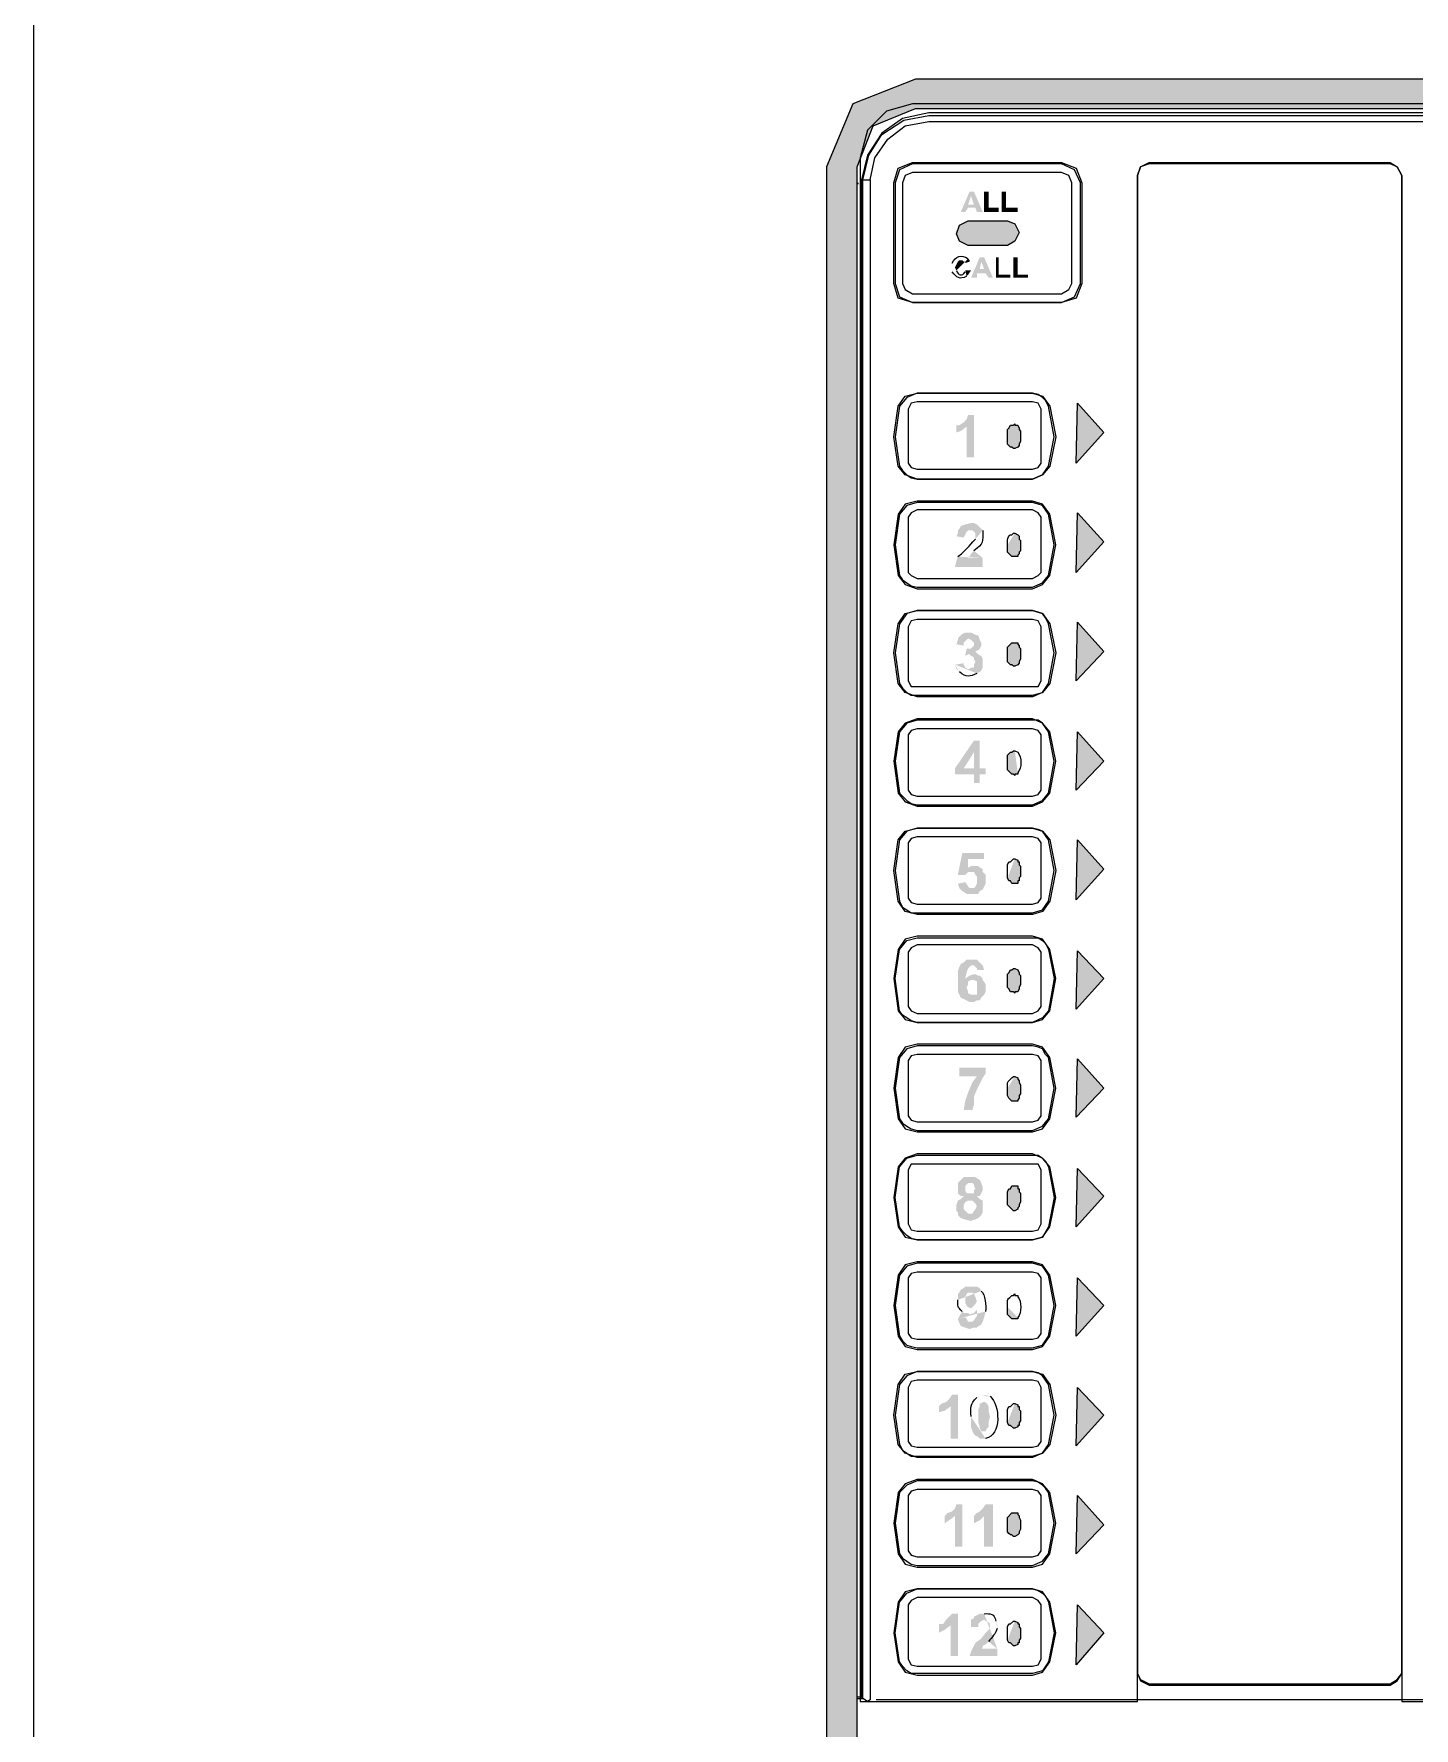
# Model space of a CAD drawing. Extents: x 0 to 760, y -27 to 732.
# Drawn here: x 225 to 254.15, y 43.28 to 79.06 of the extents above; entities that cross this region are included whole.
import ezdxf
from ezdxf.enums import TextEntityAlignment as Align

# ---------------------------------------------------------------- set-up
doc = ezdxf.new("R2010")
doc.units = 0
doc.header["$MEASUREMENT"] = 0

# ---------------------------------------------------------------- blocks, each defined once
blk = doc.blocks.new('RISER LOC')
at = {"linetype": 'Continuous', "lineweight": -2}
h = blk.add_hatch(color=7, dxfattribs=at)
h.paths.add_polyline_path([(-31.724, 75.3), (-31.848, 75.3), (-31.879, 75.392), (-32.033, 75.392), (-32.094, 75.3), (-32.187, 75.3), (-32.002, 75.731), (-31.909, 75.731)], flags=0)
h.paths.add_polyline_path([(-31.909, 75.454), (-31.971, 75.639), (-32.033, 75.454)], flags=0)
for points in [[(-31.694, 75.3), (-31.694, 75.731), (-31.601, 75.731), (-31.601, 75.392), (-31.385, 75.392), (-31.385, 75.3)], [(-31.324, 75.3), (-31.324, 75.731), (-31.231, 75.731), (-31.231, 75.392), (-30.984, 75.392), (-30.984, 75.3)], [(-31.2, 74.59), (-32.033, 74.59), (-32.218, 74.683), (-32.28, 74.837), (-32.218, 75.022), (-32.033, 75.115), (-31.2, 75.115), (-31.046, 75.053), (-30.954, 74.868), (-31.046, 74.683)], [(-31.447, 73.912), (-31.447, 74.344), (-31.385, 74.344), (-31.385, 73.974), (-31.139, 73.974), (-31.139, 73.912)], [(-31.077, 73.912), (-31.077, 74.344), (-30.984, 74.344), (-30.984, 73.974), (-30.769, 73.974), (-30.769, 73.912)], [(-31.909, 70.119), (-32.064, 70.119), (-32.064, 70.767), (-32.187, 70.674), (-32.28, 70.643), (-32.28, 70.797), (-32.218, 70.797), (-32.125, 70.859), (-32.064, 70.921), (-32.033, 71.013), (-31.909, 71.013)], [(-31.046, 70.828), (-31.046, 70.797), (-30.984, 70.797), (-30.954, 70.736), (-30.954, 70.705), (-30.923, 70.674), (-30.923, 70.458), (-30.954, 70.397), (-30.954, 70.366), (-30.984, 70.335), (-31.046, 70.304), (-31.077, 70.304), (-31.108, 70.335), (-31.139, 70.335), (-31.2, 70.397), (-31.2, 70.705), (-31.169, 70.736), (-31.139, 70.797), (-31.077, 70.797)], [(-31.046, 66.203), (-30.984, 66.203), (-30.984, 66.172), (-30.954, 66.141), (-30.954, 66.11), (-30.923, 66.079), (-30.923, 65.864), (-30.954, 65.802), (-30.954, 65.771), (-30.984, 65.74), (-31.046, 65.709), (-31.077, 65.709), (-31.108, 65.74), (-31.139, 65.74), (-31.2, 65.802), (-31.2, 66.11), (-31.108, 66.203)], [(-32.249, 61.115), (-32.094, 61.146), (-32.064, 61.115), (-32.033, 61.053), (-32.002, 61.022), (-31.909, 61.022), (-31.879, 61.053), (-31.848, 61.115), (-31.848, 61.269), (-31.879, 61.3), (-31.909, 61.361), (-32.033, 61.361), (-32.094, 61.3), (-32.249, 61.3), (-32.156, 61.762), (-31.694, 61.762), (-31.694, 61.639), (-32.033, 61.639), (-32.033, 61.454), (-31.971, 61.485), (-31.817, 61.485), (-31.786, 61.454), (-31.724, 61.423), (-31.724, 61.361), (-31.663, 61.3), (-31.663, 61.115), (-31.724, 60.991), (-31.786, 60.961), (-31.817, 60.899), (-32.064, 60.899), (-32.156, 60.961), (-32.218, 61.022)], [(-31.046, 59.326), (-30.984, 59.295), (-30.954, 59.234), (-30.954, 59.203), (-30.923, 59.172), (-30.923, 58.987), (-30.954, 58.925), (-30.954, 58.894), (-30.984, 58.833), (-31.046, 58.833), (-31.046, 58.802), (-31.077, 58.833), (-31.139, 58.833), (-31.169, 58.894), (-31.2, 58.925), (-31.2, 59.203), (-31.169, 59.234), (-31.139, 59.295), (-31.108, 59.295), (-31.077, 59.326)], [(-32.218, 57.044), (-32.218, 57.229), (-31.663, 57.229), (-31.663, 57.106), (-31.724, 57.013), (-31.848, 56.767), (-31.909, 56.613), (-31.909, 56.458), (-31.94, 56.335), (-32.125, 56.335), (-32.094, 56.52), (-32.033, 56.705), (-31.94, 56.921), (-31.848, 57.044)], [(-31.046, 54.732), (-30.984, 54.732), (-30.984, 54.67), (-30.954, 54.67), (-30.954, 54.608), (-30.923, 54.577), (-30.923, 54.392), (-30.954, 54.331), (-30.954, 54.3), (-30.984, 54.269), (-30.984, 54.238), (-31.046, 54.207), (-31.077, 54.207), (-31.2, 54.331), (-31.2, 54.608), (-31.169, 54.67), (-31.139, 54.67), (-31.108, 54.732)], [(-32.249, 49.397), (-32.403, 49.397), (-32.403, 50.075), (-32.526, 49.983), (-32.65, 49.952), (-32.65, 50.075), (-32.588, 50.137), (-32.495, 50.168), (-32.434, 50.229), (-32.372, 50.322), (-32.249, 50.322)], [(-32.156, 47.115), (-32.31, 47.115), (-32.31, 47.762), (-32.434, 47.67), (-32.526, 47.608), (-32.526, 47.762), (-32.465, 47.824), (-32.372, 47.855), (-32.31, 47.917), (-32.28, 48.009), (-32.156, 48.009)], [(-31.509, 47.115), (-31.694, 47.115), (-31.694, 47.762), (-31.786, 47.67), (-31.909, 47.608), (-31.909, 47.762), (-31.848, 47.824), (-31.786, 47.855), (-31.724, 47.917), (-31.663, 48.009), (-31.509, 48.009)], [(-31.046, 47.824), (-30.984, 47.824), (-30.984, 47.793), (-30.954, 47.762), (-30.954, 47.732), (-30.923, 47.67), (-30.923, 47.485), (-30.954, 47.423), (-30.954, 47.392), (-30.984, 47.362), (-31.046, 47.331), (-31.077, 47.331), (-31.108, 47.362), (-31.139, 47.362), (-31.169, 47.392), (-31.2, 47.423), (-31.2, 47.732), (-31.108, 47.824)], [(-32.249, 44.802), (-32.403, 44.802), (-32.403, 45.45), (-32.526, 45.357), (-32.65, 45.295), (-32.65, 45.48), (-32.557, 45.48), (-32.495, 45.573), (-32.372, 45.696), (-32.249, 45.696)]]:
    blk.add_hatch(color=7, dxfattribs=at).paths.add_polyline_path(points)
h = blk.add_hatch(color=7, dxfattribs=at)
h.paths.add_polyline_path([(-32.094, 74.066), (-31.971, 74.066), (-32.033, 73.974), (-32.064, 73.943)], flags=0)
h.paths.add_polyline_path([(-32.372, 74.035), (-32.372, 74.22)], flags=0)
h.paths.add_polyline_path([(-32.033, 74.313), (-32.002, 74.282), (-32.002, 74.251), (-32.094, 74.22), (-32.094, 74.251), (-32.125, 74.251), (-32.156, 74.282), (-32.218, 74.282), (-32.249, 74.251), (-32.28, 74.19), (-32.31, 74.128), (-32.28, 74.066)], flags=0)
h.paths.add_polyline_path([(-32.094, 74.035), (-32.094, 74.066)], flags=0)
h = blk.add_hatch(color=7, dxfattribs=at)
h.paths.add_polyline_path([(-31.509, 73.912), (-31.601, 73.912), (-31.663, 74.005), (-31.848, 74.005), (-31.848, 73.912), (-31.971, 73.912), (-31.786, 74.344), (-31.694, 74.344)], flags=0)
h.paths.add_polyline_path([(-31.694, 74.097), (-31.755, 74.251), (-31.786, 74.097)], flags=0)
h = blk.add_hatch(color=7, dxfattribs=at)
h.paths.add_polyline_path([(-31.724, 67.991), (-31.724, 67.806), (-32.31, 67.806), (-32.28, 67.93), (-32.249, 68.022)], flags=0)
h.paths.add_polyline_path([(-31.879, 68.392), (-31.879, 68.516), (-31.94, 68.577), (-32.033, 68.577), (-32.064, 68.546), (-32.094, 68.485), (-32.125, 68.423), (-32.28, 68.454), (-32.249, 68.516), (-32.249, 68.577), (-32.218, 68.608), (-32.187, 68.67), (-32.094, 68.701), (-31.971, 68.731), (-31.909, 68.731), (-31.848, 68.701), (-31.724, 68.577)], flags=0)
h.paths.add_polyline_path([(-31.909, 68.146), (-31.971, 68.084), (-32.002, 68.022), (-32.033, 68.022), (-32.033, 67.991), (-31.724, 67.991)], flags=0)
h = blk.add_hatch(color=7, dxfattribs=at)
h.paths.add_polyline_path([(-31.046, 68.516), (-30.984, 68.485), (-30.954, 68.454), (-30.954, 68.392), (-30.923, 68.361), (-30.923, 68.146), (-30.954, 68.115), (-30.954, 68.084), (-30.984, 68.053), (-30.984, 68.022), (-31.108, 68.022), (-31.2, 68.115), (-31.2, 68.269)], flags=0)
h.paths.add_polyline_path([(-31.108, 68.485), (-31.077, 68.516), (-31.046, 68.516)], flags=0)
h = blk.add_hatch(color=7, dxfattribs=at)
h.paths.add_polyline_path([(-32.31, 65.74), (-32.125, 65.771), (-32.125, 65.74), (-32.094, 65.679), (-32.033, 65.648), (-32.002, 65.648), (-31.971, 65.679), (-31.909, 65.679), (-31.909, 65.74), (-31.879, 65.802), (-31.909, 65.864), (-31.909, 65.894), (-31.971, 65.925), (-32.002, 65.956), (-32.033, 65.956), (-32.094, 65.925), (-32.064, 66.079), (-31.971, 66.079), (-31.909, 66.141), (-31.909, 66.203), (-31.971, 66.264), (-32.033, 66.295), (-32.125, 66.203), (-32.125, 66.141), (-32.28, 66.172), (-32.249, 66.264), (-32.249, 66.295), (-32.156, 66.388), (-32.094, 66.419), (-31.971, 66.419), (-31.848, 66.357), (-31.817, 66.357), (-31.786, 66.264), (-31.755, 66.203), (-31.755, 66.141), (-31.786, 66.079), (-31.817, 66.049), (-31.879, 66.018), (-31.817, 65.956), (-31.755, 65.925), (-31.724, 65.864), (-31.724, 65.679), (-31.755, 65.617), (-31.786, 65.586), (-31.848, 65.555)], flags=0)
h.paths.add_polyline_path([(-32.218, 65.586), (-32.28, 65.648), (-32.31, 65.74)], flags=0)
h = blk.add_hatch(color=7, dxfattribs=at)
h.paths.add_polyline_path([(-31.909, 63.242), (-31.909, 63.427), (-32.31, 63.427), (-32.31, 63.551), (-31.909, 64.137), (-31.786, 64.137), (-31.786, 63.551), (-31.663, 63.551), (-31.663, 63.427), (-31.786, 63.427), (-31.786, 63.242)], flags=0)
h.paths.add_polyline_path([(-31.909, 63.551), (-31.909, 63.89), (-32.125, 63.551)], flags=0)
h = blk.add_hatch(color=7, dxfattribs=at)
h.paths.add_polyline_path([(-31.046, 63.921), (-30.984, 63.89)], flags=0)
h.paths.add_polyline_path([(-30.984, 63.458), (-30.984, 63.427), (-31.046, 63.427), (-31.046, 63.397), (-31.077, 63.427), (-31.108, 63.427), (-31.2, 63.52), (-31.2, 63.828), (-31.139, 63.89), (-31.108, 63.89), (-31.077, 63.921), (-31.046, 63.921)], flags=0)
h = blk.add_hatch(color=7, dxfattribs=at)
h.paths.add_polyline_path([(-31.046, 61.639), (-30.984, 61.608), (-30.984, 61.577), (-30.954, 61.577), (-30.954, 61.516), (-30.923, 61.485), (-30.923, 61.269), (-30.954, 61.238), (-30.954, 61.176), (-30.984, 61.176), (-30.984, 61.115), (-31.108, 61.115), (-31.139, 61.176), (-31.169, 61.176), (-31.2, 61.238)], flags=0)
h.paths.add_polyline_path([(-31.2, 61.516), (-31.169, 61.577), (-31.139, 61.577), (-31.077, 61.639), (-31.046, 61.639)], flags=0)
h = blk.add_hatch(color=7, dxfattribs=at)
h.paths.add_polyline_path([(-31.694, 59.295), (-31.848, 59.295), (-31.848, 59.326), (-31.909, 59.388), (-31.971, 59.388), (-32.033, 59.326), (-32.064, 59.234), (-32.094, 59.11), (-32.002, 59.172), (-31.909, 59.203), (-31.879, 59.203), (-31.817, 59.172), (-31.786, 59.172), (-31.724, 59.11), (-31.724, 59.079), (-31.694, 59.049), (-31.663, 58.987), (-31.663, 58.833), (-31.694, 58.771), (-31.755, 58.709), (-31.786, 58.648), (-31.848, 58.648), (-31.909, 58.617), (-32.002, 58.617), (-32.187, 58.709), (-32.249, 58.833), (-32.249, 59.265), (-32.218, 59.357), (-32.187, 59.419), (-32.125, 59.45), (-32.064, 59.511), (-31.848, 59.511), (-31.724, 59.388)], flags=0)
h.paths.add_polyline_path([(-32.064, 58.925), (-32.033, 58.833), (-32.033, 58.802), (-31.971, 58.771), (-31.848, 58.771), (-31.848, 59.049), (-31.909, 59.079), (-31.971, 59.079), (-32.033, 59.049), (-32.033, 58.987)], flags=0)
h = blk.add_hatch(color=7, dxfattribs=at)
h.paths.add_polyline_path([(-31.046, 57.044), (-30.984, 57.013), (-30.984, 56.983), (-30.954, 56.952), (-30.954, 56.921), (-30.923, 56.859), (-30.923, 56.674), (-30.954, 56.643), (-30.954, 56.582), (-30.984, 56.551), (-30.984, 56.52), (-31.108, 56.52), (-31.169, 56.582), (-31.2, 56.643), (-31.2, 56.798)], flags=0)
h.paths.add_polyline_path([(-31.108, 57.013), (-31.077, 57.044), (-31.046, 57.044)], flags=0)
h = blk.add_hatch(color=7, dxfattribs=at)
h.paths.add_polyline_path([(-32.125, 54.516), (-32.187, 54.516), (-32.249, 54.577), (-32.249, 54.793), (-32.125, 54.917), (-31.879, 54.917), (-31.786, 54.855), (-31.755, 54.793), (-31.724, 54.701), (-31.724, 54.639), (-31.755, 54.577), (-31.786, 54.516), (-31.848, 54.516), (-31.786, 54.454), (-31.724, 54.423), (-31.724, 54.176), (-31.755, 54.115), (-31.817, 54.053), (-31.879, 54.022), (-31.909, 54.022), (-31.971, 53.991), (-32.094, 54.022), (-32.187, 54.053), (-32.249, 54.115), (-32.249, 54.176), (-32.28, 54.207), (-32.28, 54.331), (-32.249, 54.423), (-32.187, 54.454)], flags=0)
h.paths.add_polyline_path([(-32.094, 54.67), (-32.094, 54.639), (-32.064, 54.577), (-31.909, 54.577), (-31.909, 54.639), (-31.879, 54.67), (-31.909, 54.732), (-31.909, 54.762), (-31.94, 54.793), (-32.033, 54.793), (-32.094, 54.732)], flags=0)
h.paths.add_polyline_path([(-32.125, 54.3), (-32.125, 54.238), (-32.033, 54.146), (-31.94, 54.146), (-31.909, 54.207), (-31.879, 54.238), (-31.848, 54.3), (-31.879, 54.361), (-31.94, 54.423), (-32.033, 54.423), (-32.094, 54.392), (-32.125, 54.331)], flags=0)
h = blk.add_hatch(color=7, dxfattribs=at)
h.paths.add_polyline_path([(-32.249, 51.925), (-32.094, 51.956), (-32.064, 51.925), (-32.033, 51.864), (-31.94, 51.864), (-31.909, 51.895), (-31.848, 51.987), (-31.848, 52.11), (-31.909, 52.049), (-32.002, 52.018), (-32.033, 52.049), (-32.125, 52.049), (-32.156, 52.08)], flags=0)
h.paths.add_polyline_path([(-32.249, 52.326), (-32.249, 52.45), (-32.218, 52.48), (-32.187, 52.542), (-32.125, 52.573), (-32.094, 52.604), (-31.848, 52.604), (-31.786, 52.573), (-31.755, 52.511)], flags=0)
h.paths.add_polyline_path([(-31.663, 52.08), (-31.694, 51.956), (-31.724, 51.864), (-31.755, 51.802), (-31.817, 51.771), (-31.848, 51.74), (-31.909, 51.74), (-32.002, 51.71), (-32.187, 51.771), (-32.218, 51.833), (-32.249, 51.925)], flags=0)
h.paths.add_polyline_path([(-31.848, 52.295), (-31.879, 52.388), (-31.909, 52.45), (-31.94, 52.48), (-32.033, 52.48), (-32.064, 52.45), (-32.094, 52.388), (-32.094, 52.265), (-32.064, 52.203), (-32.033, 52.172), (-31.971, 52.141), (-31.879, 52.234)], flags=0)
h = blk.add_hatch(color=7, dxfattribs=at)
h.paths.add_polyline_path([(-31.046, 52.45), (-31.046, 52.419), (-30.984, 52.419), (-30.984, 52.388)], flags=0)
h.paths.add_polyline_path([(-30.984, 51.956), (-30.984, 51.925), (-31.108, 51.925), (-31.2, 52.018), (-31.2, 52.172)], flags=0)
h.paths.add_polyline_path([(-31.108, 52.419), (-31.077, 52.419), (-31.046, 52.45)], flags=0)
h = blk.add_hatch(color=7, dxfattribs=at)
h.paths.add_polyline_path([(-31.724, 50.322), (-31.663, 50.291), (-31.57, 50.291)], flags=0)
h.paths.add_polyline_path([(-31.663, 49.397), (-31.786, 49.397), (-31.817, 49.428), (-31.879, 49.458), (-31.909, 49.489), (-31.94, 49.551), (-31.971, 49.643), (-31.971, 49.859)], flags=0)
h.paths.add_polyline_path([(-31.848, 50.26), (-31.817, 50.291), (-31.786, 50.291), (-31.724, 50.322)], flags=0)
h.paths.add_polyline_path([(-31.724, 50.168), (-31.755, 50.137), (-31.786, 50.137), (-31.786, 50.075), (-31.817, 50.013), (-31.817, 49.736), (-31.786, 49.643), (-31.786, 49.613), (-31.755, 49.551), (-31.663, 49.551), (-31.632, 49.613), (-31.601, 49.643), (-31.601, 49.736), (-31.57, 49.859), (-31.601, 49.983), (-31.601, 50.075), (-31.632, 50.137), (-31.663, 50.137), (-31.663, 50.168)], flags=0)
h = blk.add_hatch(color=7, dxfattribs=at)
h.paths.add_polyline_path([(-31.046, 50.137), (-30.984, 50.106), (-30.984, 50.075), (-30.954, 50.075), (-30.954, 50.013), (-30.923, 49.983), (-30.923, 49.767), (-30.954, 49.736), (-30.954, 49.674), (-30.984, 49.674), (-30.984, 49.643), (-31.046, 49.613), (-31.077, 49.613), (-31.139, 49.674), (-31.169, 49.674), (-31.2, 49.736)], flags=0)
h.paths.add_polyline_path([(-31.2, 50.013), (-31.169, 50.075), (-31.139, 50.075), (-31.077, 50.137), (-31.046, 50.137)], flags=0)
h = blk.add_hatch(color=7, dxfattribs=at)
h.paths.add_polyline_path([(-31.416, 44.956), (-31.416, 44.802), (-32.002, 44.802), (-31.971, 44.895), (-31.879, 45.08), (-31.755, 45.172), (-31.663, 45.295), (-31.57, 45.388), (-31.57, 45.48), (-31.601, 45.511), (-31.663, 45.542), (-31.694, 45.573), (-31.755, 45.542), (-31.817, 45.48), (-31.817, 45.419), (-31.971, 45.419), (-31.971, 45.573), (-31.909, 45.604), (-31.909, 45.635), (-31.786, 45.696), (-31.694, 45.696)], flags=0)
h.paths.add_polyline_path([(-31.447, 45.542), (-31.416, 45.45), (-31.416, 45.388)], flags=0)
h.paths.add_polyline_path([(-31.601, 45.11), (-31.663, 45.049), (-31.724, 45.018), (-31.724, 44.987), (-31.755, 44.956), (-31.416, 44.956)], flags=0)
h = blk.add_hatch(color=7, dxfattribs=at)
h.paths.add_polyline_path([(-31.046, 45.542), (-30.984, 45.511), (-30.984, 45.48), (-30.954, 45.48), (-30.954, 45.419), (-30.923, 45.388), (-30.923, 45.172), (-30.954, 45.141), (-30.954, 45.08), (-30.984, 45.08), (-30.984, 45.049), (-31.046, 45.018), (-31.077, 45.018), (-31.139, 45.08), (-31.169, 45.08), (-31.2, 45.141)], flags=0)
h.paths.add_polyline_path([(-31.2, 45.419), (-31.169, 45.48), (-31.139, 45.48), (-31.077, 45.542), (-31.046, 45.542)], flags=0)
at = {"color": 0, "linetype": 'Continuous', "lineweight": -2}
blk.add_lwpolyline([(51.766, 0), (-51.766, 0), (-51.766, 118.116), (51.766, 118.116)], close=True, dxfattribs=at)
at = {"color": 7, "linetype": 'Continuous', "lineweight": -2}
for points in [[(0.623, 17.711), (1.949, 18.236), (2.504, 19.592), (2.504, 76.256), (1.949, 77.582), (0.623, 78.106), (-33.143, 78.106), (-34.469, 77.582), (-35.024, 76.256), (-35.024, 19.592), (-34.469, 18.236), (-33.143, 17.711)], [(-33.143, 18.328), (-34.037, 18.698), (-34.376, 19.592), (-34.376, 76.256), (-34.037, 77.119), (-33.143, 77.489), (0.623, 77.489), (1.487, 77.119), (1.888, 76.256), (1.888, 19.592), (1.487, 18.698), (0.623, 18.328)], [(-33.605, 75.916), (-33.513, 76.225), (-33.205, 76.348), (-30.059, 76.348), (-29.751, 76.225), (-29.628, 75.916), (-29.628, 73.789), (-29.751, 73.48), (-30.059, 73.388), (-29.782, 73.511), (-29.658, 73.789), (-29.658, 75.916), (-29.782, 76.194), (-30.059, 76.317), (-33.205, 76.317), (-33.482, 76.194), (-33.575, 75.916), (-33.575, 73.789), (-33.482, 73.511), (-33.205, 73.388), (-33.513, 73.48), (-33.605, 73.789)], [(-23.121, 76.348), (-22.967, 76.256), (-22.874, 76.071), (-22.967, 76.256), (-23.121, 76.317), (-28.209, 76.317), (-28.394, 76.256), (-28.456, 76.071), (-28.394, 76.256), (-28.209, 76.348)], [(-29.843, 75.916), (-29.905, 76.071), (-30.059, 76.132), (-33.205, 76.132), (-33.359, 76.071), (-33.42, 75.916), (-33.42, 73.789), (-33.359, 73.665), (-33.205, 73.573), (-30.059, 73.573), (-29.905, 73.665), (-29.843, 73.789)], [(-31.2, 74.59), (-32.033, 74.59), (-32.218, 74.683), (-32.28, 74.837), (-32.218, 75.022), (-32.033, 75.115), (-31.2, 75.115), (-31.046, 75.053), (-30.954, 74.868), (-31.046, 74.683)], [(-30.059, 73.388), (-33.205, 73.388)], [(-33.482, 71.198), (-33.575, 70.551), (-33.482, 69.934), (-33.42, 69.842), (-33.328, 69.749), (-33.235, 69.687), (-33.112, 69.657), (-33.359, 69.749), (-33.513, 69.934), (-33.605, 70.551), (-33.513, 71.198), (-33.359, 71.414), (-33.112, 71.476), (-33.328, 71.383)], [(-33.112, 71.291), (-33.235, 71.26), (-33.297, 71.137), (-33.297, 69.996), (-33.235, 69.903), (-33.112, 69.872), (-30.676, 69.872), (-30.553, 69.903), (-30.491, 69.996), (-30.491, 71.137), (-30.553, 71.26), (-30.676, 71.291)], [(-30.306, 69.934), (-30.46, 69.749), (-30.676, 69.657), (-30.46, 69.749), (-30.337, 69.934), (-30.213, 70.551), (-30.337, 71.198), (-30.398, 71.322), (-30.46, 71.383), (-30.553, 71.445), (-30.676, 71.476), (-30.46, 71.414), (-30.306, 71.198), (-30.183, 70.551)], [(-29.165, 70.643), (-29.751, 69.996), (-29.72, 71.26)], [(-31.046, 70.828), (-31.046, 70.797), (-30.984, 70.797), (-30.954, 70.736), (-30.954, 70.705), (-30.923, 70.674), (-30.923, 70.458), (-30.954, 70.397), (-30.954, 70.366), (-30.984, 70.335), (-31.046, 70.304), (-31.077, 70.304), (-31.108, 70.335), (-31.139, 70.335), (-31.2, 70.397), (-31.2, 70.705), (-31.169, 70.736), (-31.139, 70.797), (-31.077, 70.797)], [(-30.676, 69.194), (-33.112, 69.194), (-33.359, 69.132), (-33.513, 68.916), (-33.605, 68.269), (-33.513, 67.621), (-33.359, 67.436), (-33.112, 67.344), (-30.676, 67.344), (-30.46, 67.436), (-30.306, 67.621), (-30.183, 68.269), (-30.306, 68.916), (-30.46, 69.132)], [(-30.676, 69.163), (-33.112, 69.163), (-33.328, 69.101), (-33.482, 68.916), (-33.575, 68.269), (-33.482, 67.621), (-33.42, 67.529), (-33.328, 67.467), (-33.235, 67.405), (-33.112, 67.375), (-30.676, 67.375), (-30.46, 67.467), (-30.337, 67.621), (-30.213, 68.269), (-30.337, 68.916), (-30.398, 69.009), (-30.46, 69.101), (-30.553, 69.132)], [(-33.112, 69.009), (-33.235, 68.947), (-33.297, 68.855), (-33.297, 67.683), (-33.235, 67.621), (-33.112, 67.56), (-30.676, 67.56), (-30.553, 67.621), (-30.491, 67.683), (-30.491, 68.855), (-30.553, 68.947), (-30.676, 69.009)], [(-29.165, 68.331), (-29.751, 67.683), (-29.72, 68.947)], [(-33.482, 66.604), (-33.575, 65.987), (-33.482, 65.339), (-33.42, 65.247), (-33.328, 65.154), (-33.235, 65.093), (-33.112, 65.093), (-30.676, 65.093), (-30.46, 65.154), (-30.337, 65.339), (-30.213, 65.987), (-30.337, 66.604), (-30.398, 66.727), (-30.46, 66.82), (-30.553, 66.85), (-30.676, 66.881), (-30.46, 66.82), (-30.306, 66.604), (-30.183, 65.987), (-30.306, 65.339), (-30.46, 65.154), (-30.676, 65.062), (-33.112, 65.062), (-33.359, 65.154), (-33.513, 65.339), (-33.605, 65.987), (-33.513, 66.604), (-33.359, 66.82), (-33.112, 66.881), (-33.328, 66.82)], [(-33.112, 66.696), (-33.235, 66.665), (-33.297, 66.542), (-33.297, 65.401), (-33.235, 65.278), (-33.112, 65.278), (-30.676, 65.278), (-30.553, 65.278), (-30.491, 65.401), (-30.491, 66.542), (-30.553, 66.665), (-30.676, 66.696)], [(-29.165, 66.018), (-29.751, 65.401), (-29.72, 66.635)], [(-31.046, 66.203), (-30.984, 66.203), (-30.984, 66.172), (-30.954, 66.141), (-30.954, 66.11), (-30.923, 66.079), (-30.923, 65.864), (-30.954, 65.802), (-30.954, 65.771), (-30.984, 65.74), (-31.046, 65.709), (-31.077, 65.709), (-31.108, 65.74), (-31.139, 65.74), (-31.2, 65.802), (-31.2, 66.11), (-31.108, 66.203)], [(-33.513, 63.027), (-33.359, 62.842), (-33.112, 62.749), (-30.676, 62.749), (-30.46, 62.842), (-30.306, 63.027), (-30.183, 63.705), (-30.306, 64.322), (-30.46, 64.507), (-30.676, 64.599), (-33.112, 64.599), (-33.359, 64.507), (-33.513, 64.322), (-33.605, 63.705)], [(-33.112, 64.568), (-33.328, 64.507), (-33.482, 64.322), (-33.575, 63.705), (-33.482, 63.027), (-33.42, 62.965), (-33.328, 62.872), (-33.235, 62.811), (-33.112, 62.78), (-30.676, 62.78), (-30.46, 62.872), (-30.337, 63.027), (-30.213, 63.705), (-30.337, 64.322), (-30.398, 64.414), (-30.46, 64.507), (-30.553, 64.568), (-30.676, 64.568)], [(-33.112, 64.383), (-33.235, 64.353), (-33.297, 64.26), (-33.297, 63.088), (-33.235, 62.996), (-33.112, 62.965), (-30.676, 62.965), (-30.553, 62.996), (-30.491, 63.088), (-30.491, 64.26), (-30.553, 64.353), (-30.676, 64.383)], [(-29.165, 63.705), (-29.751, 63.088), (-29.72, 64.322)], [(-33.482, 62.04), (-33.575, 61.392), (-33.482, 60.745), (-33.42, 60.621), (-33.328, 60.56), (-33.235, 60.498), (-33.112, 60.498), (-30.676, 60.498), (-30.46, 60.56), (-30.337, 60.745), (-30.213, 61.392), (-30.337, 62.04), (-30.398, 62.132), (-30.46, 62.225), (-30.553, 62.256), (-30.676, 62.287), (-30.46, 62.225), (-30.306, 62.04), (-30.183, 61.392), (-30.306, 60.745), (-30.46, 60.529), (-30.676, 60.467), (-33.112, 60.467), (-33.359, 60.529), (-33.513, 60.745), (-33.605, 61.392), (-33.513, 62.04), (-33.359, 62.225), (-33.112, 62.287), (-33.328, 62.225)], [(-30.676, 62.287), (-33.112, 62.287)], [(-33.112, 62.102), (-33.235, 62.071), (-33.297, 61.978), (-33.297, 60.806), (-33.235, 60.714), (-33.112, 60.683), (-30.676, 60.683), (-30.553, 60.714), (-30.491, 60.806), (-30.491, 61.978), (-30.553, 62.071), (-30.676, 62.102)], [(-29.165, 61.423), (-29.751, 60.776), (-29.72, 62.04)], [(-33.235, 58.216), (-33.328, 58.278), (-33.42, 58.339), (-33.482, 58.432), (-33.575, 59.11), (-33.482, 59.727), (-33.328, 59.912), (-33.112, 59.974), (-30.676, 59.974), (-30.553, 59.974), (-30.46, 59.912), (-30.398, 59.85), (-30.337, 59.727), (-30.213, 59.11), (-30.337, 58.432), (-30.46, 58.278), (-30.676, 58.185), (-33.112, 58.185), (-30.676, 58.185), (-30.46, 58.247), (-30.306, 58.432), (-30.183, 59.11), (-30.306, 59.727), (-30.46, 59.943), (-30.676, 60.005), (-33.112, 60.005), (-33.359, 59.943), (-33.513, 59.727), (-33.605, 59.11), (-33.513, 58.432), (-33.359, 58.247), (-33.112, 58.185)], [(-33.297, 58.524), (-33.235, 58.432), (-33.112, 58.37), (-30.676, 58.37), (-30.553, 58.432), (-30.491, 58.524), (-30.491, 59.665), (-30.553, 59.758), (-30.676, 59.82), (-33.112, 59.82), (-33.235, 59.758), (-33.297, 59.665)], [(-29.165, 59.11), (-29.751, 58.463), (-29.72, 59.696)], [(-31.046, 59.326), (-30.984, 59.295), (-30.954, 59.234), (-30.954, 59.203), (-30.923, 59.172), (-30.923, 58.987), (-30.954, 58.925), (-30.954, 58.894), (-30.984, 58.833), (-31.046, 58.833), (-31.046, 58.802), (-31.077, 58.833), (-31.139, 58.833), (-31.169, 58.894), (-31.2, 58.925), (-31.2, 59.203), (-31.169, 59.234), (-31.139, 59.295), (-31.108, 59.295), (-31.077, 59.326)], [(-33.513, 56.15), (-33.359, 55.934), (-33.112, 55.872), (-30.676, 55.872), (-30.46, 55.934), (-30.306, 56.15), (-30.183, 56.798), (-30.306, 57.445), (-30.46, 57.661), (-30.676, 57.723), (-33.112, 57.723), (-33.359, 57.661), (-33.513, 57.445), (-33.605, 56.798)], [(-33.112, 57.692), (-33.328, 57.63), (-33.482, 57.445), (-33.575, 56.798), (-33.482, 56.15), (-33.42, 56.057), (-33.328, 55.996), (-33.235, 55.934), (-33.112, 55.903), (-30.676, 55.903), (-30.46, 55.996), (-30.337, 56.15), (-30.213, 56.798), (-30.337, 57.445), (-30.398, 57.507), (-30.46, 57.63), (-30.553, 57.661), (-30.676, 57.692)], [(-33.297, 56.212), (-33.235, 56.119), (-33.112, 56.088), (-30.676, 56.088), (-30.553, 56.119), (-30.491, 56.212), (-30.491, 57.383), (-30.553, 57.476), (-30.676, 57.507), (-33.112, 57.507), (-33.235, 57.476), (-33.297, 57.383)], [(-29.165, 56.798), (-29.751, 56.181), (-29.72, 57.414)], [(-33.235, 53.621), (-33.328, 53.683), (-33.42, 53.776), (-33.482, 53.868), (-33.575, 54.485), (-33.482, 55.132), (-33.328, 55.317), (-33.112, 55.379), (-30.676, 55.379), (-30.553, 55.379), (-30.46, 55.317), (-30.398, 55.256), (-30.337, 55.132), (-30.213, 54.485), (-30.337, 53.868), (-30.46, 53.652), (-30.676, 53.591), (-30.46, 53.652), (-30.306, 53.868), (-30.183, 54.485), (-30.306, 55.132), (-30.46, 55.317), (-30.676, 55.41), (-33.112, 55.41), (-33.359, 55.317), (-33.513, 55.132), (-33.605, 54.485), (-33.513, 53.868), (-33.359, 53.652), (-33.112, 53.591)], [(-33.112, 55.194), (-33.235, 55.194), (-33.297, 55.071), (-33.297, 53.93), (-33.235, 53.806), (-33.112, 53.776), (-30.676, 53.776), (-30.553, 53.806), (-30.491, 53.93), (-30.491, 55.071), (-30.553, 55.194), (-30.676, 55.194)], [(-29.165, 54.516), (-29.751, 53.868), (-29.72, 55.102)], [(-31.046, 54.732), (-30.984, 54.732), (-30.984, 54.67), (-30.954, 54.67), (-30.954, 54.608), (-30.923, 54.577), (-30.923, 54.392), (-30.954, 54.331), (-30.954, 54.3), (-30.984, 54.269), (-30.984, 54.238), (-31.046, 54.207), (-31.077, 54.207), (-31.2, 54.331), (-31.2, 54.608), (-31.169, 54.67), (-31.139, 54.67), (-31.108, 54.732)], [(-33.513, 51.555), (-33.359, 51.339), (-33.112, 51.278), (-30.676, 51.278), (-30.46, 51.339), (-30.306, 51.555), (-30.183, 52.203), (-30.306, 52.85), (-30.46, 53.066), (-30.676, 53.128), (-33.112, 53.128), (-33.359, 53.066), (-33.513, 52.85), (-33.605, 52.203)], [(-33.112, 53.097), (-33.328, 53.035), (-33.482, 52.85), (-33.575, 52.203), (-33.482, 51.555), (-33.42, 51.463), (-33.328, 51.37), (-33.235, 51.339), (-33.112, 51.309), (-30.676, 51.309), (-30.46, 51.37), (-30.337, 51.555), (-30.213, 52.203), (-30.337, 52.85), (-30.398, 52.943), (-30.46, 53.035), (-30.553, 53.066), (-30.676, 53.097)], [(-33.297, 51.617), (-33.235, 51.524), (-33.112, 51.494), (-30.676, 51.494), (-30.553, 51.524), (-30.491, 51.617), (-30.491, 52.789), (-30.553, 52.881), (-30.676, 52.912), (-33.112, 52.912), (-33.235, 52.881), (-33.297, 52.789)], [(-29.165, 52.203), (-29.751, 51.555), (-29.72, 52.789)], [(-33.482, 50.538), (-33.575, 49.89), (-33.482, 49.273), (-33.42, 49.15), (-33.328, 49.088), (-33.235, 49.027), (-33.112, 49.027), (-30.676, 49.027), (-30.46, 49.088), (-30.337, 49.273), (-30.213, 49.89), (-30.337, 50.538), (-30.398, 50.63), (-30.46, 50.723), (-30.553, 50.784), (-30.676, 50.815), (-30.46, 50.754), (-30.306, 50.538), (-30.183, 49.89), (-30.306, 49.273), (-30.46, 49.088), (-30.676, 48.996), (-33.112, 48.996), (-33.359, 49.088), (-33.513, 49.273), (-33.605, 49.89), (-33.513, 50.538), (-33.359, 50.754), (-33.112, 50.815), (-33.328, 50.723)], [(-33.112, 50.63), (-33.235, 50.599), (-33.297, 50.476), (-33.297, 49.335), (-33.235, 49.243), (-33.112, 49.212), (-30.676, 49.212), (-30.553, 49.243), (-30.491, 49.335), (-30.491, 50.476), (-30.553, 50.599), (-30.676, 50.63)], [(-29.165, 49.89), (-29.751, 49.243), (-29.72, 50.476)], [(-30.676, 48.533), (-33.112, 48.533), (-33.359, 48.441), (-33.513, 48.256), (-33.605, 47.608), (-33.513, 46.961), (-33.359, 46.745), (-33.112, 46.683), (-30.676, 46.683), (-30.46, 46.745), (-30.306, 46.961), (-30.183, 47.608), (-30.306, 48.256), (-30.46, 48.441)], [(-30.676, 48.502), (-33.112, 48.502), (-33.328, 48.41), (-33.482, 48.256), (-33.575, 47.608), (-33.482, 46.961), (-33.42, 46.868), (-33.328, 46.806), (-33.235, 46.745), (-33.112, 46.714), (-30.676, 46.714), (-30.46, 46.806), (-30.337, 46.961), (-30.213, 47.608), (-30.337, 48.256), (-30.398, 48.348), (-30.46, 48.41), (-30.553, 48.472)], [(-33.112, 48.317), (-33.235, 48.287), (-33.297, 48.194), (-33.297, 47.022), (-33.235, 46.93), (-33.112, 46.899), (-30.676, 46.899), (-30.553, 46.93), (-30.491, 47.022), (-30.491, 48.194), (-30.553, 48.287), (-30.676, 48.317)], [(-29.165, 47.577), (-29.751, 46.961), (-29.72, 48.194)], [(-31.046, 47.824), (-30.984, 47.824), (-30.984, 47.793), (-30.954, 47.762), (-30.954, 47.732), (-30.923, 47.67), (-30.923, 47.485), (-30.954, 47.423), (-30.954, 47.392), (-30.984, 47.362), (-31.046, 47.331), (-31.077, 47.331), (-31.108, 47.362), (-31.139, 47.362), (-31.169, 47.392), (-31.2, 47.423), (-31.2, 47.732), (-31.108, 47.824)], [(-30.306, 45.943), (-30.46, 46.159), (-30.676, 46.221), (-30.553, 46.19), (-30.46, 46.128), (-30.398, 46.066), (-30.337, 45.943), (-30.213, 45.295), (-30.337, 44.679), (-30.46, 44.494), (-30.676, 44.432), (-33.112, 44.432), (-33.235, 44.432), (-33.328, 44.494), (-33.42, 44.586), (-33.482, 44.679), (-33.575, 45.295), (-33.482, 45.943), (-33.328, 46.128), (-33.112, 46.221), (-33.359, 46.159), (-33.513, 45.943), (-33.605, 45.295), (-33.513, 44.679), (-33.359, 44.463), (-33.112, 44.401), (-30.676, 44.401), (-30.46, 44.463), (-30.306, 44.679), (-30.183, 45.295)], [(-33.297, 45.881), (-33.297, 44.74), (-33.235, 44.617), (-33.112, 44.586), (-30.676, 44.586), (-30.553, 44.617), (-30.491, 44.74), (-30.491, 45.881), (-30.553, 45.974), (-30.676, 46.036), (-33.112, 46.036), (-33.235, 45.974)], [(-29.165, 45.295), (-29.751, 44.617), (-29.72, 45.881)]]:
    blk.add_lwpolyline(points, close=True, dxfattribs=at)
for points in [[(-34.376, 43.939), (-34.284, 43.939), (-34.284, 75.978), (-34.099, 75.978), (-34.006, 76.441), (-33.729, 76.841), (-33.359, 77.119), (-32.865, 77.212), (0.346, 77.212), (0.346, 77.397), (-32.865, 77.397), (-33.42, 77.273), (-33.852, 76.965), (-34.161, 76.502), (-34.284, 75.978)], [(-34.099, 75.978), (-34.099, 43.877), (-34.161, 43.846), (-34.253, 43.908), (-34.253, 75.978), (-34.13, 76.502), (-33.852, 76.934), (-33.39, 77.242), (-32.865, 77.335), (0.346, 77.335), (0.87, 77.242), (1.333, 76.934), (1.61, 76.502), (1.733, 75.978), (1.733, 25.252)], [(-28.456, 44.432), (-28.394, 44.309), (-28.209, 44.216), (-23.121, 44.216), (-22.967, 44.309), (-22.874, 44.432), (-22.874, 76.071), (-22.874, 43.846), (-16.584, 43.846)], [(0.562, 77.582), (-33.205, 77.582), (-33.76, 77.427), (-34.161, 77.027), (-34.315, 76.441), (-34.315, 43.846), (-28.456, 43.846), (-28.456, 76.071), (-28.456, 44.432), (-28.394, 44.278), (-28.209, 44.185), (-23.121, 44.185), (-22.967, 44.278), (-22.874, 44.432)], [(-30.676, 71.476), (-33.112, 71.476), (-30.676, 71.476)], [(-30.676, 69.657), (-33.112, 69.657), (-30.676, 69.657)], [(-31.108, 68.485), (-31.077, 68.516), (-31.046, 68.516), (-30.984, 68.485), (-30.954, 68.454), (-30.954, 68.392), (-30.923, 68.361), (-30.923, 68.146), (-30.954, 68.115), (-30.954, 68.084), (-30.984, 68.053), (-30.984, 68.022), (-31.108, 68.022), (-31.2, 68.115), (-31.2, 68.269)], [(-30.676, 66.881), (-33.112, 66.881), (-30.676, 66.881)], [(-30.984, 63.458), (-30.984, 63.427), (-31.046, 63.427), (-31.046, 63.397), (-31.077, 63.427), (-31.108, 63.427), (-31.2, 63.52), (-31.2, 63.828), (-31.139, 63.89), (-31.108, 63.89), (-31.077, 63.921), (-31.046, 63.921), (-30.984, 63.89)], [(-31.2, 61.516), (-31.169, 61.577), (-31.139, 61.577), (-31.077, 61.639), (-31.046, 61.639), (-30.984, 61.608), (-30.984, 61.577), (-30.954, 61.577), (-30.954, 61.516), (-30.923, 61.485), (-30.923, 61.269), (-30.954, 61.238), (-30.954, 61.176), (-30.984, 61.176), (-30.984, 61.115), (-31.108, 61.115), (-31.139, 61.176), (-31.169, 61.176), (-31.2, 61.238)], [(-31.108, 57.013), (-31.077, 57.044), (-31.046, 57.044), (-30.984, 57.013), (-30.984, 56.983), (-30.954, 56.952), (-30.954, 56.921), (-30.923, 56.859), (-30.923, 56.674), (-30.954, 56.643), (-30.954, 56.582), (-30.984, 56.551), (-30.984, 56.52), (-31.108, 56.52), (-31.169, 56.582), (-31.2, 56.643), (-31.2, 56.798)], [(-30.676, 53.591), (-33.112, 53.591), (-30.676, 53.591)], [(-31.108, 52.419), (-31.077, 52.419), (-31.046, 52.45), (-31.046, 52.419), (-30.984, 52.419), (-30.984, 52.388)], [(-30.984, 51.956), (-30.984, 51.925), (-31.108, 51.925), (-31.2, 52.018), (-31.2, 52.172)], [(-30.676, 50.815), (-33.112, 50.815), (-30.676, 50.815)], [(-31.2, 50.013), (-31.169, 50.075), (-31.139, 50.075), (-31.077, 50.137), (-31.046, 50.137), (-30.984, 50.106), (-30.984, 50.075), (-30.954, 50.075), (-30.954, 50.013), (-30.923, 49.983), (-30.923, 49.767), (-30.954, 49.736), (-30.954, 49.674), (-30.984, 49.674), (-30.984, 49.643), (-31.046, 49.613), (-31.077, 49.613), (-31.139, 49.674), (-31.169, 49.674), (-31.2, 49.736)], [(-30.676, 46.221), (-33.112, 46.221), (-30.676, 46.221)], [(-31.2, 45.419), (-31.169, 45.48), (-31.139, 45.48), (-31.077, 45.542), (-31.046, 45.542), (-30.984, 45.511), (-30.984, 45.48), (-30.954, 45.48), (-30.954, 45.419), (-30.923, 45.388), (-30.923, 45.172), (-30.954, 45.141), (-30.954, 45.08), (-30.984, 45.08), (-30.984, 45.049), (-31.046, 45.018), (-31.077, 45.018), (-31.139, 45.08), (-31.169, 45.08), (-31.2, 45.141)], [(-34.376, 43.908), (-34.253, 43.908), (-34.284, 43.939)], [(0.932, 43.877), (-33.976, 43.877)]]:
    blk.add_lwpolyline(points, dxfattribs=at)
for points in [[(-32.372, 74.22), (-32.296, 74.366), (-32.175, 74.416), (-32.033, 74.313)], [(-32.064, 73.943), (-32.221, 73.864), (-32.266, 73.916), (-32.372, 74.035)], [(-32.28, 74.066), (-32.244, 73.947), (-32.162, 73.941), (-32.094, 74.035)], [(-32.249, 68.022), (-32.023, 68.206), (-32.049, 68.211), (-31.879, 68.392)], [(-31.724, 68.577), (-31.718, 68.321), (-31.705, 68.304), (-31.909, 68.146)], [(-31.2, 68.269), (-31.207, 68.335), (-31.208, 68.494), (-31.108, 68.485)], [(-31.2, 68.269), (-31.207, 68.335), (-31.208, 68.494), (-31.108, 68.485)], [(-31.848, 65.555), (-31.997, 65.487), (-32.066, 65.459), (-32.218, 65.586)], [(-30.984, 63.89), (-30.899, 63.779), (-30.889, 63.562), (-30.984, 63.458)], [(-30.984, 63.89), (-30.899, 63.779), (-30.889, 63.562), (-30.984, 63.458)], [(-31.2, 61.238), (-31.2, 61.331), (-31.2, 61.423), (-31.2, 61.516)], [(-31.2, 61.238), (-31.2, 61.331), (-31.2, 61.423), (-31.2, 61.516)], [(-31.2, 56.798), (-31.201, 56.969), (-31.222, 56.892), (-31.108, 57.013)], [(-31.2, 56.798), (-31.201, 56.969), (-31.222, 56.892), (-31.108, 57.013)], [(-32.156, 52.08), (-32.267, 52.184), (-32.249, 52.179), (-32.249, 52.326)], [(-31.755, 52.511), (-31.669, 52.443), (-31.653, 52.186), (-31.663, 52.08)], [(-31.2, 52.172), (-31.194, 52.348), (-31.242, 52.29), (-31.108, 52.419)], [(-31.2, 52.172), (-31.194, 52.348), (-31.242, 52.29), (-31.108, 52.419)], [(-30.984, 52.388), (-30.896, 52.297), (-30.899, 52.046), (-30.984, 51.956)], [(-30.984, 52.388), (-30.896, 52.297), (-30.899, 52.046), (-30.984, 51.956)], [(-31.971, 49.859), (-31.973, 50.045), (-31.995, 50.125), (-31.848, 50.26)], [(-31.57, 50.291), (-31.356, 50.109), (-31.321, 49.462), (-31.663, 49.397)], [(-31.2, 49.736), (-31.2, 49.828), (-31.2, 49.921), (-31.2, 50.013)], [(-31.2, 49.736), (-31.2, 49.828), (-31.2, 49.921), (-31.2, 50.013)], [(-31.694, 45.696), (-31.562, 45.703), (-31.477, 45.705), (-31.447, 45.542)], [(-31.416, 45.388), (-31.451, 45.281), (-31.525, 45.195), (-31.601, 45.11)], [(-31.2, 45.141), (-31.2, 45.234), (-31.2, 45.326), (-31.2, 45.419)], [(-31.2, 45.141), (-31.2, 45.234), (-31.2, 45.326), (-31.2, 45.419)]]:
    blk.add_open_spline(points, degree=3, dxfattribs=at)
for points in [[(-33.143, 78.106), (-34.469, 77.582), (1.949, 77.582)], [(-33.143, 78.106), (0.623, 78.106), (1.949, 77.582)], [(-34.5, 77.489), (-34.654, 77.119), (-34.037, 77.119)], [(-34.469, 77.582), (-34.5, 77.489), (1.98, 77.489)], [(-34.5, 77.489), (-33.143, 77.489), (-34.037, 77.119)], [(-34.469, 77.582), (1.949, 77.582), (1.98, 77.489)], [(-34.654, 77.119), (-35.024, 76.256), (-34.376, 76.256)], [(-34.654, 77.119), (-34.037, 77.119), (-34.376, 76.256)], [(-35.024, 76.256), (-35.024, 19.592), (-34.376, 19.592)], [(-35.024, 76.256), (-34.376, 76.256), (-34.376, 19.592)], [(-34.376, 75.886), (-34.346, 75.886), (-34.376, 75.916), (-34.346, 75.916)], [(-29.165, 70.643), (-29.751, 69.996), (-29.72, 71.26)], [(-29.165, 68.331), (-29.751, 67.683), (-29.72, 68.947)], [(-29.165, 66.018), (-29.751, 65.401), (-29.72, 66.635)], [(-29.165, 63.705), (-29.751, 63.088), (-29.72, 64.322)], [(-29.165, 61.423), (-29.751, 60.776), (-29.72, 62.04)], [(-29.165, 59.11), (-29.751, 58.463), (-29.72, 59.696)], [(-29.165, 56.798), (-29.751, 56.181), (-29.72, 57.414)], [(-29.165, 54.516), (-29.751, 53.868), (-29.72, 55.102)], [(-29.165, 52.203), (-29.751, 51.555), (-29.72, 52.789)], [(-29.165, 49.89), (-29.751, 49.243), (-29.72, 50.476)], [(-29.165, 47.577), (-29.751, 46.961), (-29.72, 48.194)], [(-29.165, 45.295), (-29.751, 44.617), (-29.72, 45.881)]]:
    blk.add_solid(points, dxfattribs=at)
at = {"color": 0, "lineweight": 30, "flags": 104}
blk.add_attdef('DeviceAttributes', text='', height=9, dxfattribs=at).set_placement((56.266, 4.5), align=Align.TOP_LEFT)

msp = doc.modelspace()

# ---------------------------------------------------------------- block references
msp.add_blockref('RISER LOC', (276.766, 0))

doc.saveas('drawing.dxf')
